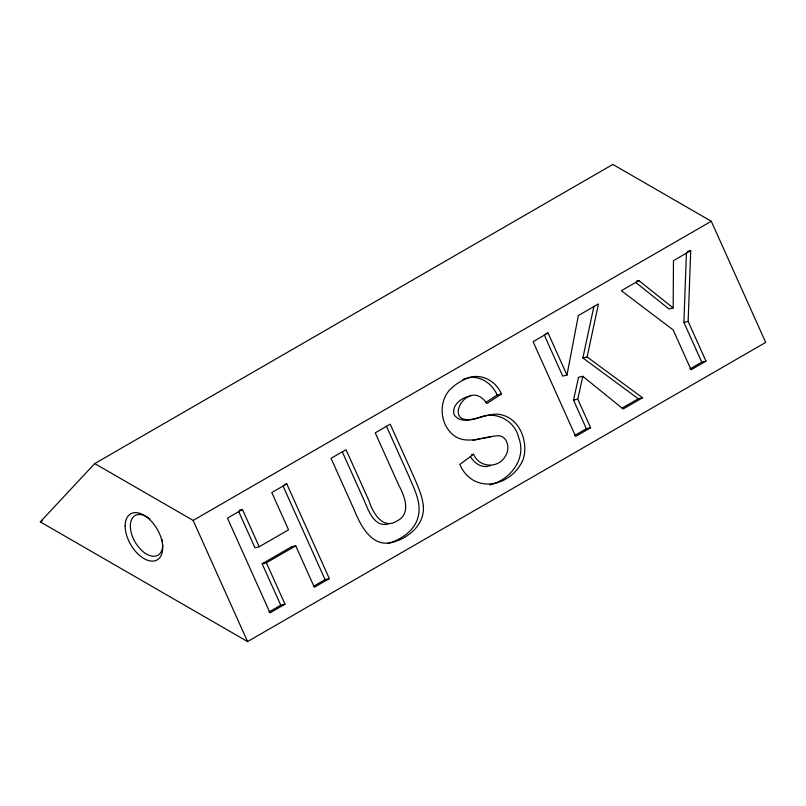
<?xml version="1.0" encoding="UTF-8"?>
<svg xmlns="http://www.w3.org/2000/svg" width="806" height="806" viewBox="0 0 806 806"><rect width="100%" height="100%" fill="white"/><g stroke="black" fill="none" stroke-linecap="round" stroke-linejoin="round"><path stroke-width="1.21" d="M673.191 307.993L673.463 260.64L690.712 250.676L688.143 321.413L705.985 361.148L691.064 369.773L673.151 329.896L621.345 290.724L638.896 280.589L673.191 307.993L668.95 308.97L635.632 282.352M705.985 361.148L701.744 362.136L683.891 322.39L686.42 252.893M544.342 335.145L562.719 376.08L566.971 375.092L578.335 315.559L598.475 303.933L587.111 356.957L582.869 357.935L593.972 306.119M582.798 376.291L577.761 399.131L590.617 427.754L586.375 428.742L573.519 400.108L578.557 377.268L582.798 376.291L623.159 408.974L642.533 397.781L587.111 356.957M40.3 521.905L94.725 463.581L612.862 164.434L711.275 221.257L765.7 342.419L247.553 641.566L40.3 521.905L42.476 520.646M480.064 417.125C437.326 432.197 467.178 374.327 486.834 403.534L501.433 394.043C495.942 380.382 479.691 372.07 465.918 378.86A75.331 60.581 77 0 0 453.002 386.779C438.827 398.063 438.766 420.843 451.38 433.326C464.82 446.544 483.106 436.268 498.894 435.714C508.143 436.812 510.127 449.617 505.342 456.146C498.289 468.931 479.187 467.812 473.545 454.252L459.793 464.478C473.646 495.71 512.435 486.23 523.326 458.977C528.313 442.343 520.424 419.966 502.561 415.14C487.6 409.71 465.848 428.863 454.403 415.251C450.655 405.952 461.546 397.227 469.928 396.24M485.716 402.486L497.191 395.031L501.433 394.043M94.725 463.581L193.138 520.404L711.275 221.257M262.151 563.767L291.5 546.821L295.742 545.843L314.34 587.262L329.322 578.617L286.775 483.882L271.793 492.537L288.548 529.814L259.2 546.76L242.445 509.473L227.473 518.127L270.02 612.852L285.002 604.208L266.393 562.79L262.151 563.767L280.75 605.185L285.002 604.208M566.971 375.092L548.07 333.029L533.098 341.673L575.645 436.409L590.617 427.754M266.393 562.79L295.742 545.843M268.982 611.986L280.75 605.185M313.312 586.395L325.08 579.595L329.322 578.617M574.607 435.532L586.375 428.742M622.141 408.088L638.292 398.769L642.533 397.781M690.017 368.906L701.744 362.136M389.096 523.628C375.304 528.393 368.957 511.891 364.826 501.967L342.298 451.803M462.866 379.445L466.452 378.256M489.615 484.88C509.926 480.386 526.771 458.987 518.842 438.071C515.064 421.095 497.01 410.899 480.557 417.024M488.517 466.11L490.602 465.485M387.626 543.476C400.612 539.899 414.022 531.315 417.921 517.694C422.173 502.783 413.78 488.305 408.299 474.915L386.467 426.283M687.528 251.412L690.712 250.676M636.78 281.082L638.896 280.589M545.954 333.523L548.07 333.029M683.891 322.39L688.143 321.413M573.519 400.108L577.761 399.131M284.649 484.376L286.775 483.882M471.429 454.745L473.545 454.252M239.261 510.218L242.445 509.473M259.2 546.76L254.948 547.748L238.717 511.588M479.469 439.018L473.011 440.398M480.608 438.756L491.015 436.761M467.651 377.863C480.396 375.163 492.194 383.676 497.191 395.031M487.479 466.422C480.386 467.49 474.18 462.594 470.523 456.952M582.869 357.935L638.292 398.769M283.047 486.008L325.08 579.595M193.138 520.404L247.553 641.566M162.711 544.715A22.9 13.218 60 0 1 145.392 553.369A22.9 13.218 60 0 1 130.481 523.507A22.9 13.218 60 0 1 149.886 519.024M162.157 539.557A22.9 13.218 60 0 1 162.51 541.672M423.341 505.997C425.014 524.444 408.38 538.489 391.877 542.498C371.042 547.516 360.111 524.494 353.743 508.858L331.054 458.322L346.026 449.677L369.067 500.979C372.694 512.495 382.669 530.187 396.985 520.998C411.634 513.704 404.632 496.043 398.758 485.222L375.223 432.822L390.205 424.178L412.551 473.928C416.964 484.265 422.173 494.672 423.341 505.997M125.142 526.016A26.558 15.334 60 0 0 153.321 561.067A26.558 15.334 60 0 0 153.321 523.507A26.558 15.334 60 0 0 125.142 526.016"/></g></svg>
